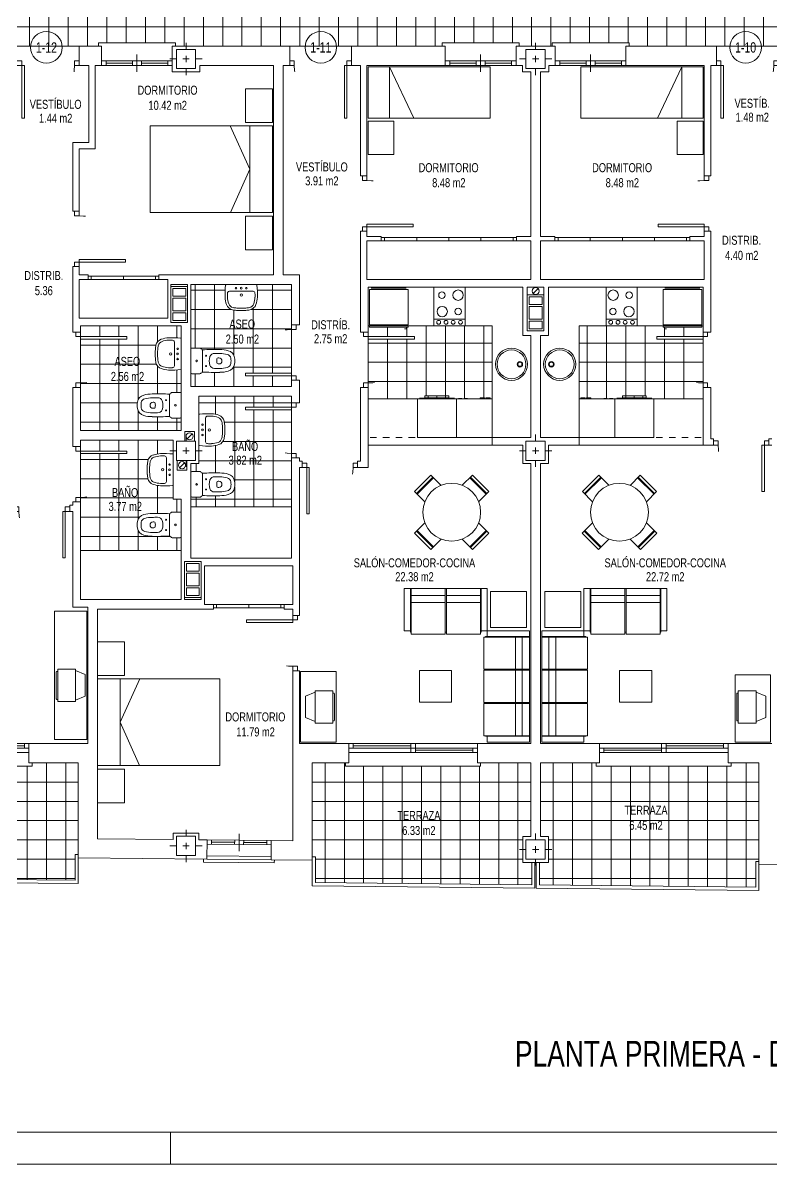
# Model space of a CAD drawing. Header units: millimetres. Extents: x 1426 to 1585, y -58 to 4.
# Drawn here: x 1508.15 to 1519.79, y -26.03 to -8.27 of the extents above; entities that cross this region are included whole.
import ezdxf
from ezdxf.enums import TextEntityAlignment as Align

# ---------------------------------------------------------------- set-up
doc = ezdxf.new("R2010")
doc.units = ezdxf.units.MM
doc.header["$LTSCALE"] = 0.35
for name, pattern in [('DASHDOT', [1, 0.5, -0.25, 0, -0.25]), ('HIDDEN', [0.375, 0.25, -0.125]), ('PUNTOS', [6.35, 0, -6.35])]:
    doc.linetypes.add(name, pattern=pattern)
doc.layers.get('0').update_dxf_attribs({"color": 5, "lineweight": 0})
for name, color, linetype, lineweight in [('BAJANTES', 9, 'Continuous', 0), ('BARRIDO_PUERTA', 251, 'PUNTOS', 0), ('CARATULA', 7, 'Continuous', 0), ('CARPINTERIA', 4, 'Continuous', 0), ('COCINA', 7, 'Continuous', 0), ('ESCALERAS', 7, 'Continuous', 0), ('FORMATO', 7, 'Continuous', 0), ('GRAFISMOS', 8, 'DASHDOT', 0), ('MUEBLES', 7, 'Continuous', 0), ('MUROS', 1, 'Continuous', 0), ('OCULTO', 11, 'HIDDEN', 0), ('PILARES', 7, 'Continuous', 0), ('SANITARIOS', 7, 'Continuous', 0), ('SHUNT', 9, 'Continuous', 0), ('SOLERIA', 251, 'Continuous', 0), ('SUPERFICIES', 2, 'Continuous', 0), ('TEXTOS', 3, 'Continuous', 0)]:
    doc.layers.add(name, color=color, linetype=linetype, lineweight=lineweight)
doc.styles.add('SWIS721 Lt', font='swisscl.ttf')
pattern_1 = [(90, (1509.04582, -12.98548), (0.3, 6e-17), []), (7e-15, (1509.04582, -12.98548), (6e-17, -0.3), [])]

# ---------------------------------------------------------------- blocks, each defined once
blk = doc.blocks.new('PILAR 30x30')
at = {"layer": 'GRAFISMOS', "ltscale": 0.5}
for p, q in [((0, 0.25), (0, -0.25)), ((0.25, 0), (-0.25, 0))]:
    blk.add_line(p, q, dxfattribs=at)
at = {"layer": 'PILARES'}
blk.add_lwpolyline([(0.15, -0.15), (0.15, 0.15), (-0.15, 0.15), (-0.15, -0.15)], close=True, dxfattribs=at)
blk = doc.blocks.new('SHUNT 56x21')
at = {"layer": 'SHUNT'}
for p, q in [((0, 0.26), (0, 0)), ((0.56, 0.26), (0, 0.26)), ((0.15, 0.23), (0.03, 0.23)), ((0.03, 0.23), (0.03, 0.03)), ((0.15, 0.23), (0.15, 0.03)), ((0.18, 0.23), (0.18, 0.03)), ((0.18, 0.23), (0.38, 0.23)), ((0.38, 0.23), (0.38, 0.03)), ((0.53, 0.23), (0.41, 0.23)), ((0.41, 0.23), (0.41, 0.03)), ((0.53, 0.23), (0.53, 0.03)), ((0.56, 0.26), (0.56, 0)), ((0, 0), (0.56, 0)), ((0.15, 0.03), (0.03, 0.03)), ((0.18, 0.03), (0.38, 0.03)), ((0.53, 0.03), (0.41, 0.03))]:
    blk.add_line(p, q, dxfattribs=at)
blk = doc.blocks.new('bajante')
at = {"layer": 'BAJANTES'}
blk.add_line((-0.039, -0.039), (0.039, 0.039), dxfattribs=at)
blk.add_circle((0, 0), 0.055, dxfattribs=at)
blk = doc.blocks.new('S INODORO1')
at = {"layer": 'SANITARIOS'}
for p, q in [((0.188, 0), (-0.188, 0)), ((-0.2, -0.018), (-0.2, -0.141)), ((-0.192, -0.157), (-0.188, -0.162)), ((0.192, -0.157), (0.188, -0.162)), ((0.2, -0.018), (0.2, -0.141)), ((-0.164, -0.18), (0.164, -0.18)), ((-0.047, -0.437), (-0.047, -0.424)), ((0.047, -0.437), (0.047, -0.424))]:
    blk.add_line(p, q, dxfattribs=at)
blk.add_lwpolyline([(0.118, -0.367, 0.314585), (0.068, -0.297)], format="xyb", dxfattribs=at)
for centre, radius in [((0, -0.09), 0.0135), ((0, -0.09), 0.0135), ((-0.08, -0.236), 0.0075), ((0.08, -0.236), 0.0075)]:
    blk.add_circle(centre, radius, dxfattribs=at)
for centre, radius, start, end in [((0.18, -0.018), 0.02, 0, 65.6901), ((-0.18, -0.018), 0.02, 114.3099, 180), ((-0.181, -0.141), 0.019, 180, 235.0628), ((-0.164, -0.155), 0.025, 196.2152, 246.6224), ((0.164, -0.155), 0.025, 293.3776, 343.7848), ((0.181, -0.141), 0.019, 304.9372, 0), ((5.322, -0.383), 5.5, 177.8638, 180.7095), ((-0.164, -0.155), 0.025, 246.6224, 270), ((-0.043, -0.368), 0.075, 109.984, 179.8352), ((0, -0.485), 0.2, 70.016, 109.984), ((0.164, -0.155), 0.025, 270, 293.3776), ((-5.322, -0.383), 5.5, 359.2905, 2.1362), ((0.373, -0.444), 0.55, 180.7095, 194.5395), ((5.322, -0.383), 5.44, 179.8352, 180.7095), ((0.373, -0.444), 0.49, 180.7095, 194.5395), ((-0.027, -0.424), 0.02, 99.7151, 180), ((0, -0.437), 0.047, 180, 270), ((0, -0.582), 0.18, 80.2849, 99.7151), ((0, -0.437), 0.047, 270, 0), ((0.027, -0.424), 0.02, 0, 80.2849), ((-0.373, -0.444), 0.49, 345.4605, 359.2905), ((-5.322, -0.383), 5.44, 359.2905, 0.1648), ((-0.373, -0.444), 0.55, 345.4605, 359.2905), ((-0.03, -0.549), 0.134, 194.5395, 261.1838), ((-0.03, -0.549), 0.074, 194.5395, 261.1838), ((0, -0.355), 0.33, 261.1838, 278.8162), ((0, -0.355), 0.27, 261.1838, 278.8162), ((0.03, -0.549), 0.074, 278.8162, 345.4605), ((0.03, -0.549), 0.134, 278.8162, 345.4605)]:
    blk.add_arc(centre, radius, start, end, dxfattribs=at)
blk = doc.blocks.new('A$C7B596D43')
at = {"layer": 'MUEBLES'}
for p, q in [((0, 1.499), (0, 1.9)), ((0.516, 1.9), (0, 1.9)), ((0.516, 1.499), (0.516, 1.9)), ((0.564, 1.499), (0.564, 1.9)), ((1.364, 1.9), (0.564, 1.9)), ((1.364, 0), (1.364, 1.9)), ((0, 1.499), (0.516, 1.499)), ((1.364, 1.57), (0.564, 1.57)), ((0.564, 1.19), (1.364, 1.57)), ((0.564, 1.499), (0.564, 0)), ((0.564, 0), (1.364, 0))]:
    blk.add_line(p, q, dxfattribs=at)
blk = doc.blocks.new('A$C70ED1BAF')
at = {"layer": 'MUEBLES'}
for p, q in [((0, 2.504), (0.42, 2.504)), ((0, 1.979), (0, 2.504)), ((0.42, 2.504), (0.42, 2.451)), ((0.42, 2.031), (0.42, 2.451)), ((0.053, 1.979), (0, 1.979)), ((0.42, 1.979), (0.053, 1.979)), ((0.42, 2.031), (0.42, 1.979)), ((0.053, 1.926), (0, 1.926)), ((0, 0.576), (0, 1.926)), ((0.053, 1.926), (1.9, 1.926)), ((0.352, 1.251), (0.651, 1.926)), ((0.352, 1.926), (0.352, 0.576)), ((1.9, 1.926), (1.9, 0.576)), ((0.656, 0.576), (0.352, 1.251)), ((0.053, 0.576), (0, 0.576)), ((1.9, 0.576), (0.053, 0.576)), ((0.053, 0.525), (0, 0.525)), ((0, 0), (0, 0.525)), ((0.053, 0.525), (0.42, 0.525)), ((0.42, 0.525), (0.42, 0.473)), ((0.42, 0.053), (0.42, 0.473)), ((0.42, 0), (0, 0)), ((0.42, 0.053), (0.42, 0))]:
    blk.add_line(p, q, dxfattribs=at)
blk = doc.blocks.new('M MESA o90')
at = {"layer": 'MUEBLES'}
for p, q in [((-0.18, 0.412), (-0.18, 0.638)), ((-0.18, 0.638), (0.18, 0.638)), ((-0.18, 0.58), (-0.18, 0.594)), ((-0.18, 0.594), (0.18, 0.594)), ((0.18, 0.58), (-0.18, 0.58)), ((0.18, 0.638), (0.18, 0.412)), ((-0.638, -0.178), (-0.638, 0.182)), ((-0.638, 0.182), (-0.412, 0.182)), ((-0.594, -0.178), (-0.594, 0.182)), ((-0.58, 0.182), (-0.58, -0.178)), ((0.638, 0.182), (0.412, 0.182)), ((0.58, 0.182), (0.58, -0.178)), ((0.594, -0.178), (0.594, 0.182)), ((0.638, -0.178), (0.638, 0.182)), ((-0.412, -0.178), (-0.638, -0.178)), ((-0.58, -0.178), (-0.594, -0.178)), ((0.412, -0.178), (0.638, -0.178)), ((0.58, -0.178), (0.594, -0.178)), ((-0.18, -0.638), (-0.18, -0.412)), ((0.18, -0.412), (0.18, -0.638)), ((-0.18, -0.58), (0.18, -0.58)), ((0.18, -0.594), (-0.18, -0.594)), ((0.18, -0.638), (-0.18, -0.638)), ((0.18, -0.58), (0.18, -0.594))]:
    blk.add_line(p, q, dxfattribs=at)
blk.add_circle((0, 0), 0.45, dxfattribs=at)
blk = doc.blocks.new('S LAVABO1')
at = {"layer": 'SANITARIOS'}
for p, q in [((0.296, 0), (-0.296, 0)), ((-0.207, -0.13), (0.207, -0.13))]:
    blk.add_line(p, q, dxfattribs=at)
for centre, radius in [((-0.1, -0.07), 0.015), ((0, -0.205), 0.023), ((0, -0.07), 0.0175), ((0.1, -0.07), 0.015)]:
    blk.add_circle(centre, radius, dxfattribs=at)
for centre, radius, start, end in [((-0.296, -0.01), 0.01, 90, 173.6262), ((0.296, -0.01), 0.01, 6.3738, 90), ((1.185, -0.175), 1.5, 173.6262, 182.693), ((1.186, -0.221), 1.454, 178.0234, 180.898), ((-0.227, -0.171), 0.04, 95.5937, 179.6995), ((-0.207, -0.38), 0.25, 90, 95.5937), ((0.207, -0.38), 0.25, 84.4063, 90), ((0.227, -0.171), 0.04, 0.3005, 84.4063), ((-1.186, -0.221), 1.454, 359.102, 1.9766), ((-1.185, -0.175), 1.5, 357.307, 6.3738), ((0.186, -0.222), 0.5, 182.693, 199.3406), ((-0.135, -0.335), 0.16, 199.3406, 257.4429), ((0.186, -0.222), 0.454, 182.693, 199.3406), ((-0.135, -0.335), 0.114, 199.3406, 257.4429), ((0.135, -0.335), 0.114, 282.5571, 340.6594), ((0.135, -0.335), 0.16, 282.5571, 340.6594), ((-0.186, -0.222), 0.454, 340.6594, 357.307), ((-0.186, -0.222), 0.5, 340.6594, 357.307), ((-0.061, -0.003), 0.5, 257.4429, 266.4982), ((-0.061, -0.003), 0.454, 257.4429, 266.4982), ((0, 0.995), 1.5, 266.4982, 273.5018), ((0, 0.995), 1.454, 266.4982, 273.5018), ((0.061, -0.003), 0.454, 273.5018, 282.5571), ((0.061, -0.003), 0.5, 273.5018, 282.5571)]:
    blk.add_arc(centre, radius, start, end, dxfattribs=at)
blk = doc.blocks.new('C COCINA')
at = {"layer": 'COCINA'}
blk.add_line((0.242, -0.499), (-0.242, -0.499), dxfattribs=at)
blk.add_lwpolyline([(0.242, -0.6), (-0.242, -0.6), (-0.242, 0), (0.242, 0)], close=True, dxfattribs=at)
for centre, radius in [((-0.117, -0.124), 0.0504), ((0.133, -0.125), 0.0808), ((-0.113, -0.38), 0.0808), ((0.136, -0.379), 0.0504), ((-0.168, -0.547), 0.0297), ((-0.053, -0.547), 0.0297), ((0.058, -0.547), 0.0297), ((0.171, -0.547), 0.0297)]:
    blk.add_circle(centre, radius, dxfattribs=at)
blk = doc.blocks.new('C FREGADERO1')
at = {"layer": 'SANITARIOS'}
for centre, radius in [((0, -0.3), 0.25), ((0, -0.3), 0.224), ((0, -0.169), 0.0423), ((0, -0.169), 0.0315)]:
    blk.add_circle(centre, radius, dxfattribs=at)
blk = doc.blocks.new('C FRIGORIFICO')
at = {"layer": 'COCINA'}
for p, q in [((0.62, -0.036), (0.02, -0.036)), ((0.02, -0.036), (0.02, -0.586)), ((0.592, -0.017), (0.049, -0.017)), ((0.62, -0.586), (0.62, -0.036)), ((0.02, -0.586), (0.62, -0.586)), ((0.62, -0.6), (0.02, -0.6)), ((0.02, -0.6), (0.02, -0.623)), ((0.02, -0.623), (0.62, -0.623)), ((0.597, -0.647), (0.567, -0.647)), ((0.597, -0.623), (0.597, -0.647)), ((0.62, -0.623), (0.62, -0.6))]:
    blk.add_line(p, q, dxfattribs=at)
blk = doc.blocks.new('C LAVADORA')
at = {"layer": 'SANITARIOS'}
for p, q in [((-0.303, 0), (-0.303, -0.6)), ((-0.303, 0), (0.303, 0)), ((0.303, 0), (0.303, -0.6)), ((0.303, -0.6), (-0.303, -0.6)), ((0.272, -0.61), (-0.272, -0.61)), ((-0.187, -0.618), (0.184, -0.618)), ((-0.187, -0.648), (-0.187, -0.618)), ((0.184, -0.648), (-0.187, -0.648)), ((-0.134, -0.618), (-0.134, -0.648)), ((0, -0.618), (0, -0.648)), ((0.131, -0.648), (0.131, -0.618)), ((0.184, -0.618), (0.184, -0.648))]:
    blk.add_line(p, q, dxfattribs=at)
blk.add_lwpolyline([(0.184, -0.648), (-0.187, -0.648), (-0.187, -0.618), (0.184, -0.618), (0.184, -0.648)], dxfattribs=at)
blk = doc.blocks.new('C LAVAVAJILLAS')
at = {"layer": 'SANITARIOS'}
for p, q in [((-0.278, -0.6), (-0.278, 0)), ((-0.278, 0), (0.278, 0)), ((0.278, -0.6), (0.278, 0)), ((0.278, -0.6), (-0.278, -0.6)), ((-0.248, -0.605), (-0.196, -0.605)), ((-0.159, -0.605), (-0.107, -0.605)), ((0.093, -0.605), (0.161, -0.605)), ((0.093, -0.615), (0.093, -0.605)), ((0.161, -0.615), (0.093, -0.615)), ((0.161, -0.615), (0.161, -0.605)), ((0.249, -0.605), (0.182, -0.605)), ((0.182, -0.615), (0.182, -0.605)), ((0.182, -0.615), (0.249, -0.615)), ((0.249, -0.615), (0.249, -0.605))]:
    blk.add_line(p, q, dxfattribs=at)
blk = doc.blocks.new('PSO_013A')
at = {"color": 0, "linetype": 'ByBlock'}
for p, q in [((-0.972, -0.602), (-0.972, 0)), ((-0.972, 0), (0.972, 0)), ((-0.873, 0), (-0.873, -0.602)), ((-0.862, -0.652), (-0.862, 0)), ((-0.301, -0.652), (-0.301, 0)), ((-0.282, -0.652), (-0.282, 0)), ((0.278, 0), (0.278, -0.652)), ((0.297, -0.652), (0.297, 0)), ((0.858, 0), (0.858, -0.652)), ((0.869, -0.602), (0.869, 0)), ((0.972, 0), (0.972, -0.602)), ((-0.301, -0.103), (-0.862, -0.103)), ((0.278, -0.103), (-0.282, -0.103)), ((0.858, -0.103), (0.297, -0.103)), ((-0.862, -0.202), (-0.301, -0.202)), ((-0.282, -0.202), (0.278, -0.202)), ((0.297, -0.202), (0.858, -0.202)), ((-0.873, -0.602), (-0.972, -0.602)), ((-0.873, -0.629), (-0.873, -0.606)), ((-0.873, -0.629), (-0.862, -0.629)), ((-0.282, -0.629), (-0.301, -0.629)), ((0.278, -0.629), (0.297, -0.629)), ((0.854, -0.629), (0.869, -0.629)), ((0.972, -0.602), (0.869, -0.602)), ((0.869, -0.629), (0.869, -0.606)), ((-0.301, -0.652), (-0.862, -0.652)), ((0.278, -0.652), (-0.282, -0.652)), ((0.858, -0.652), (0.297, -0.652))]:
    blk.add_line(p, q, dxfattribs=at)
blk = doc.blocks.new('PSO_012A')
at = {"color": 0, "linetype": 'ByBlock'}
for p, q in [((0.681, 0), (-0.681, 0)), ((-0.681, 0), (-0.681, -0.602)), ((-0.581, -0.625), (-0.581, 0)), ((-0.57, 0), (-0.57, -0.652)), ((-0.01, -0.652), (-0.01, 0)), ((0.01, -0.652), (0.01, 0)), ((0.57, 0), (0.57, -0.652)), ((0.581, 0), (0.581, -0.625)), ((0.681, -0.602), (0.681, 0)), ((-0.57, -0.099), (-0.01, -0.099)), ((0.01, -0.099), (0.57, -0.099)), ((-0.01, -0.202), (-0.57, -0.202)), ((0.01, -0.202), (0.57, -0.202)), ((-0.681, -0.602), (-0.581, -0.602)), ((-0.581, -0.625), (-0.574, -0.625)), ((-0.01, -0.625), (0.01, -0.625)), ((0.581, -0.625), (0.57, -0.625)), ((0.581, -0.602), (0.681, -0.602)), ((-0.57, -0.652), (-0.01, -0.652)), ((0.57, -0.652), (0.01, -0.652))]:
    blk.add_line(p, q, dxfattribs=at)
blk = doc.blocks.new('M TV')
at = {"layer": 'MUEBLES'}
for p, q in [((-0.252, -0.172), (-0.252, -0.45)), ((0.252, -0.172), (-0.252, -0.172)), ((-0.23, -0.172), (-0.168, -0.023)), ((0.168, -0.023), (-0.168, -0.023)), ((0.23, -0.172), (0.168, -0.023)), ((0.252, -0.45), (0.252, -0.172)), ((0.252, -0.45), (-0.252, -0.45)), ((0.205, -0.474), (-0.209, -0.474)), ((0.215, -0.45), (0.215, -0.464))]:
    blk.add_line(p, q, dxfattribs=at)
blk.add_lwpolyline([(-0.219, -0.464), (-0.219, -0.45)], dxfattribs=at)
for centre, start, end in [((-0.209, -0.464), 180, 270), ((0.205, -0.464), 270, 0)]:
    blk.add_arc(centre, 0.0101, start, end, dxfattribs=at)
blk = doc.blocks.new('C P072')
at = {"layer": 'BARRIDO_PUERTA'}
blk.add_arc((0.068, -0.001), 0.722, 0.0689, 86.658, dxfattribs=at)
at = {"layer": 'CARPINTERIA'}
for p, q in [((0.07, 0.72), (0.11, 0.72)), ((0.07, 0), (0.07, 0.72)), ((0.11, 0.72), (0.11, 0)), ((0, 0), (0.07, 0)), ((0.11, 0), (0.07, 0)), ((0.07, 0), (0.07, -0.07)), ((0.79, 0), (0.79, -0.07)), ((0.86, 0), (0.79, 0)), ((0.07, -0.07), (0, -0.07)), ((0.79, -0.07), (0.86, -0.07))]:
    blk.add_line(p, q, dxfattribs=at)
blk = doc.blocks.new('C P082')
at = {"layer": 'BARRIDO_PUERTA'}
blk.add_arc((0.07, 0), 0.82, 0, 87.204, dxfattribs=at)
at = {"layer": 'CARPINTERIA'}
for p, q in [((0.07, 0.819), (0.11, 0.819)), ((0.07, 0), (0.07, 0.819)), ((0.11, 0.819), (0.11, 0)), ((0, 0), (0.07, 0)), ((0.11, 0), (0.07, 0)), ((0.07, 0), (0.07, -0.07)), ((0.89, 0), (0.89, -0.07)), ((0.96, 0), (0.89, 0)), ((0.07, -0.07), (0, -0.07)), ((0.89, -0.07), (0.96, -0.07))]:
    blk.add_line(p, q, dxfattribs=at)
blk = doc.blocks.new('C VC200')
at = {"layer": 'CARPINTERIA'}
for p, q in [((2, 0), (0, 0)), ((0.07, 0), (0.07, -0.07)), ((0.965, 0), (0.965, -0.14)), ((1.035, 0), (1.035, -0.14)), ((2, -0.07), (0, -0.07)), ((2, -0.14), (0, -0.14)), ((0.965, -0.035), (0.07, -0.035)), ((1.93, -0.105), (1.035, -0.105)), ((1.93, -0.07), (1.93, -0.14)), ((-0.05, -0.35), (-0.05, -0.3)), ((2.05, -0.35), (-0.05, -0.35)), ((2.05, -0.3), (2.05, -0.35))]:
    blk.add_line(p, q, dxfattribs=at)
blk = doc.blocks.new('C VA100')
at = {"layer": 'CARPINTERIA'}
for p, q in [((0.5, 0), (0, 0)), ((0.07, 0), (0.07, -0.07)), ((0.43, 0), (0.43, -0.07)), ((0.5, -0.17), (0.5, 0.1)), ((1, 0), (0.5, 0)), ((0.57, 0), (0.57, -0.07)), ((0.93, 0), (0.93, -0.07)), ((0.5, -0.07), (0, -0.07)), ((0.43, -0.035), (0.07, -0.035)), ((1, -0.07), (0.5, -0.07)), ((0.93, -0.035), (0.57, -0.035)), ((-0.05, -0.35), (-0.05, -0.3)), ((1.05, -0.35), (-0.05, -0.35)), ((1.05, -0.3), (1.05, -0.35))]:
    blk.add_line(p, q, dxfattribs=at)
blk = doc.blocks.new('A$C26967853')
at = {"layer": 'CARPINTERIA'}
for p, q in [((1.2, 0.45), (0, 0.45)), ((0, 0.45), (0, 0.4)), ((1.2, 0.4), (1.2, 0.45)), ((0.6, 0.27), (0.6, 0)), ((0.6, 0.17), (0.05, 0.17)), ((0.6, 0.1), (0.05, 0.1)), ((0.12, 0.1), (0.12, 0.17)), ((0.53, 0.135), (0.12, 0.135)), ((0.53, 0.1), (0.53, 0.17)), ((1.15, 0.17), (0.6, 0.17)), ((1.15, 0.1), (0.6, 0.1)), ((0.67, 0.1), (0.67, 0.17)), ((1.08, 0.135), (0.67, 0.135)), ((1.08, 0.1), (1.08, 0.17))]:
    blk.add_line(p, q, dxfattribs=at)
blk = doc.blocks.new('ARMARIO 2H')
at = {"layer": 'CARPINTERIA'}
for p, q in [((0, 0.05), (1.1, 0.05)), ((0, 0), (1.1, 0)), ((0.05, 0.05), (0.05, 0)), ((0.55, 0.05), (0.55, 0)), ((1.05, 0.05), (1.05, 0))]:
    blk.add_line(p, q, dxfattribs=at)
blk = doc.blocks.new('ARMARIO 4H')
at = {"layer": 'CARPINTERIA'}
for p, q in [((0, 0.05), (2.1, 0.05)), ((0, 0), (2.1, 0)), ((0.05, 0.05), (0.05, 0)), ((0.55, 0.05), (0.55, 0)), ((1.05, 0.05), (1.05, 0)), ((1.55, 0.05), (1.55, 0)), ((2.05, 0.05), (2.05, 0))]:
    blk.add_line(p, q, dxfattribs=at)

msp = doc.modelspace()

# ---------------------------------------------------------------- hatches: boundary and pattern name
at = {"layer": 'SOLERIA'}
h = msp.add_hatch(dxfattribs=at)
h.set_pattern_fill('ANSI37', color=256, scale=2.403, angle=45, style=0)
h.set_pattern_definition([(90, (1505.25163, -8.0355), (-0.300375, 6e-17), []), (180, (1505.25163, -8.0355), (-6e-17, -0.300375), [])])
h.paths.add_polyline_path([(1487.532, -7.435), (1487.532, -8.635), (1489.229, -8.635), (1489.229, -8.585), (1490.129, -8.585), (1490.129, -8.635), (1492.921, -8.635), (1492.921, -8.585), (1494.121, -8.585), (1494.121, -8.635), (1494.632, -8.635), (1494.632, -8.585), (1495.832, -8.585), (1495.832, -8.635), (1499.977, -8.635), (1499.977, -8.585), (1501.177, -8.585), (1501.177, -8.635), (1503.796, -8.635), (1503.796, -8.585), (1504.996, -8.585), (1504.996, -8.635), (1505.507, -8.635), (1505.507, -8.585), (1506.707, -8.585), (1506.707, -8.635), (1509.326, -8.635), (1509.326, -8.585), (1510.526, -8.585), (1510.526, -8.635), (1514.671, -8.635), (1514.671, -8.585), (1515.871, -8.585), (1515.871, -8.635), (1516.382, -8.635), (1516.382, -8.585), (1517.582, -8.585), (1517.582, -8.635), (1520.374, -8.635), (1520.374, -8.585), (1521.274, -8.585), (1521.274, -8.635), (1522.971, -8.635), (1522.971, -7.435), (1513.552, -7.435), (1513.552, -7.345), (1511.352, -7.345), (1511.352, -4.385), (1510.102, -4.385), (1510.102, -7.435), (1500.401, -7.435), (1500.401, -4.385), (1499.201, -4.385), (1499.201, -6.245), (1496.951, -6.245), (1496.951, -7.435)])
h = msp.add_hatch(dxfattribs=at)
h.set_pattern_fill('ANSI37', color=256, scale=2.4, angle=45, style=0)
h.set_pattern_definition([(90, (1512.33244, -13.9325), (0.3, 6e-17), []), (7e-15, (1512.33244, -13.9325), (6e-17, -0.3), [])])
h.paths.add_polyline_path([(1510.764, -12.345), (1511.311, -12.345, 0.381994), (1511.303, -12.353, 0.039582), (1511.297, -12.542, 0.072767), (1511.32, -12.656, 0.259094), (1511.412, -12.738, 0.039532), (1511.475, -12.747, 0.030568), (1511.622, -12.747, 0.039532), (1511.684, -12.738, 0.259094), (1511.777, -12.656, 0.072767), (1511.799, -12.542, 0.039582), (1511.793, -12.353, 0.381994), (1511.785, -12.345), (1512.332, -12.345), (1512.332, -12.973), (1512.332, -13.043, 0.396883), (1511.612, -13.723), (1511.612, -13.763), (1512.332, -13.763), (1512.332, -13.833), (1512.332, -13.933), (1510.764, -13.933), (1510.764, -13.721, 0.294743), (1510.782, -13.733), (1510.905, -13.733, 0.244989), (1510.921, -13.724), (1510.926, -13.721, 0.223559), (1510.942, -13.706, 0.012417), (1511.215, -13.71, 0.060418), (1511.346, -13.692, 0.299274), (1511.445, -13.583, 0.077088), (1511.445, -13.482, 0.299274), (1511.346, -13.373, 0.060418), (1511.215, -13.355, 0.012417), (1510.942, -13.359, 0.223559), (1510.926, -13.345), (1510.921, -13.341, 0.244989), (1510.905, -13.333), (1510.782, -13.333, 0.294743), (1510.764, -13.344)])
h.paths.add_polyline_path([(1512.332, -13.043), (1512.332, -13.723), (1511.612, -13.723, -0.396883)], flags=17)
h = msp.add_hatch(dxfattribs=at)
h.set_pattern_fill('ANSI37', color=256, scale=2.4, angle=45, style=0)
h.set_pattern_definition(pattern_1)
h.paths.add_polyline_path([(1509.046, -13.195), (1509.766, -13.195, -0.396883), (1509.046, -13.875)], flags=17)
h.paths.add_polyline_path([(1509.766, -13.195), (1509.766, -13.155), (1509.046, -13.155), (1509.046, -13.085), (1509.046, -12.985), (1510.614, -12.985), (1510.614, -13.187, 0.381994), (1510.607, -13.179, 0.039582), (1510.417, -13.173, 0.072767), (1510.304, -13.195, 0.259094), (1510.221, -13.288, 0.039532), (1510.212, -13.35, 0.030568), (1510.212, -13.497, 0.039532), (1510.221, -13.559, 0.259094), (1510.304, -13.652, 0.072767), (1510.417, -13.674, 0.039582), (1510.607, -13.668, 0.381994), (1510.614, -13.66), (1510.614, -13.933), (1510.614, -14.034, 0.294351), (1510.596, -14.023), (1510.473, -14.023, 0.244989), (1510.458, -14.031), (1510.452, -14.035, 0.223559), (1510.436, -14.049, 0.012417), (1510.163, -14.045, 0.060418), (1510.032, -14.063, 0.299274), (1509.933, -14.172, 0.077088), (1509.933, -14.273, 0.299274), (1510.032, -14.382, 0.060418), (1510.163, -14.4, 0.012417), (1510.436, -14.396, 0.223559), (1510.452, -14.411), (1510.458, -14.414, 0.244989), (1510.473, -14.423), (1510.596, -14.423, 0.294351), (1510.614, -14.411), (1510.614, -14.615), (1509.046, -14.615), (1509.046, -13.945), (1509.046, -13.875, 0.396883)])
h = msp.add_hatch(dxfattribs=at)
h.set_pattern_fill('ANSI37', color=256, scale=2.4, angle=45, style=0)
h.set_pattern_definition([(90, (1513.52243, -13.55465), (-0.3, 6e-17), []), (180, (1513.52243, -13.55465), (-6e-17, -0.3), [])])
h.paths.add_polyline_path([(1515.452, -12.985), (1514.142, -12.985), (1514.142, -13.008), (1513.542, -13.008), (1513.542, -12.985), (1513.522, -12.985), (1513.522, -13.085), (1513.522, -13.085), (1513.522, -13.155), (1514.242, -13.155), (1514.242, -13.195, -0.396883), (1513.522, -13.875), (1513.522, -13.945), (1513.522, -13.945), (1513.522, -14.124), (1515.452, -14.124)])
h.paths.add_polyline_path([(1514.776, -14.076), (1514.776, -14.106), (1514.406, -14.106), (1514.406, -14.076)], flags=16)
h.paths.add_polyline_path([(1515.266, -14.109), (1515.334, -14.109), (1515.334, -14.118), (1515.266, -14.118)], flags=16)
h.paths.add_polyline_path([(1515.355, -14.109), (1515.422, -14.109), (1515.422, -14.118), (1515.355, -14.118)], flags=16)
h.paths.add_polyline_path([(1514.242, -13.195), (1513.522, -13.195), (1513.522, -13.875, 0.396883)], flags=17)
h = msp.add_hatch(dxfattribs=at)
h.set_pattern_fill('ANSI37', color=256, scale=2.4, angle=45, style=0)
h.set_pattern_definition([(90, (1518.73082, -13.55465), (0.3, 6e-17), []), (7e-15, (1518.73082, -13.55465), (6e-17, -0.3), [])])
h.paths.add_polyline_path([(1516.802, -12.985), (1518.111, -12.985), (1518.111, -13.008), (1518.711, -13.008), (1518.711, -12.985), (1518.731, -12.985), (1518.731, -13.085), (1518.731, -13.085), (1518.731, -13.155), (1518.011, -13.155), (1518.011, -13.195, 0.396883), (1518.731, -13.875), (1518.731, -13.945), (1518.731, -13.945), (1518.731, -14.124), (1516.802, -14.124)])
h.paths.add_polyline_path([(1517.477, -14.076), (1517.477, -14.106), (1517.848, -14.106), (1517.848, -14.076)], flags=16)
h.paths.add_polyline_path([(1516.987, -14.109), (1516.919, -14.109), (1516.919, -14.118), (1516.987, -14.118)], flags=16)
h.paths.add_polyline_path([(1516.898, -14.109), (1516.831, -14.109), (1516.831, -14.118), (1516.898, -14.118)], flags=16)
h.paths.add_polyline_path([(1518.011, -13.195), (1518.731, -13.195), (1518.731, -13.875, -0.396883)], flags=17)
h = msp.add_hatch(dxfattribs=at)
h.set_pattern_fill('ANSI37', color=256, scale=2.4, angle=45, style=0)
h.set_pattern_definition(pattern_1)
h.paths.add_polyline_path([(1511.612, -14.293), (1512.332, -14.293), (1512.332, -14.973, -0.396883)], flags=17)
h.paths.add_polyline_path([(1510.889, -14.083), (1512.332, -14.083), (1512.332, -14.183), (1512.332, -14.253), (1511.612, -14.253), (1511.612, -14.293, 0.396883), (1512.332, -14.973), (1512.332, -15.043), (1512.332, -15.803), (1510.764, -15.803), (1510.764, -15.641, 0.294743), (1510.782, -15.653), (1510.905, -15.653, 0.244989), (1510.921, -15.645), (1510.926, -15.641, 0.223559), (1510.942, -15.627, 0.012417), (1511.215, -15.63, 0.060418), (1511.346, -15.613, 0.299274), (1511.445, -15.504, 0.077088), (1511.445, -15.403, 0.299274), (1511.346, -15.293, 0.060418), (1511.215, -15.276, 0.012417), (1510.942, -15.279, 0.223559), (1510.926, -15.265), (1510.921, -15.261, 0.244989), (1510.905, -15.253), (1510.782, -15.253, 0.294743), (1510.764, -15.265), (1510.764, -15.13), (1510.889, -15.13), (1510.889, -14.843, 0.381994), (1510.896, -14.851, 0.039582), (1511.086, -14.857, 0.072767), (1511.2, -14.835, 0.259094), (1511.282, -14.742, 0.039532), (1511.291, -14.679, 0.030568), (1511.291, -14.533, 0.039532), (1511.282, -14.47, 0.259094), (1511.2, -14.377, 0.072767), (1511.086, -14.355, 0.039582), (1510.896, -14.361, 0.381994), (1510.889, -14.369)])
h = msp.add_hatch(dxfattribs=at)
h.set_pattern_fill('ANSI37', color=256, scale=2.4, angle=45, style=0)
h.set_pattern_definition([(90, (1509.04582, -14.7653), (0.3, 6e-17), []), (7e-15, (1509.04582, -14.7653), (6e-17, -0.3), [])])
h.paths.add_polyline_path([(1509.046, -14.865), (1509.046, -14.765), (1510.489, -14.765), (1510.489, -14.988, 0.381994), (1510.482, -14.98, 0.039582), (1510.292, -14.974, 0.072767), (1510.179, -14.996, 0.259094), (1510.096, -15.089, 0.039532), (1510.087, -15.151, 0.030568), (1510.087, -15.298, 0.039532), (1510.096, -15.36, 0.259094), (1510.179, -15.453, 0.072767), (1510.292, -15.475, 0.039582), (1510.482, -15.469, 0.381994), (1510.489, -15.461), (1510.489, -15.684), (1510.614, -15.684), (1510.614, -15.896, 0.294743), (1510.596, -15.884), (1510.473, -15.884, 0.244989), (1510.458, -15.892), (1510.452, -15.896, 0.223559), (1510.436, -15.91, 0.012417), (1510.163, -15.906, 0.060418), (1510.032, -15.924, 0.299274), (1509.933, -16.033, 0.077088), (1509.933, -16.134, 0.299274), (1510.032, -16.244, 0.060418), (1510.163, -16.261, 0.012417), (1510.436, -16.258, 0.223559), (1510.452, -16.272), (1510.458, -16.276, 0.244989), (1510.473, -16.284), (1510.596, -16.284, 0.294743), (1510.614, -16.272), (1510.614, -16.484), (1509.046, -16.484), (1509.046, -15.725), (1509.046, -15.655, 0.396881), (1509.766, -14.975), (1509.766, -14.935), (1509.046, -14.935)])
h.paths.add_polyline_path([(1509.046, -14.975), (1509.766, -14.975, -0.396881), (1509.046, -15.655)], flags=17)
h = msp.add_hatch(dxfattribs=at)
h.set_pattern_fill('ANSI37', color=256, scale=2.4, angle=45, style=0)
h.set_pattern_definition([(90, (1507.32046, -19.78548), (-0.3, 6e-17), []), (180, (1507.32046, -19.78548), (-6e-17, -0.3), [])])
h.paths.add_polyline_path([(1509.014, -19.785), (1508.295, -19.785), (1508.295, -19.835), (1506.195, -19.835), (1506.195, -19.785), (1505.327, -19.785), (1505.327, -20.824), (1505.452, -20.824), (1505.452, -21.224), (1505.312, -21.224), (1505.312, -21.576), (1508.964, -21.613), (1508.964, -21.213), (1509.014, -21.213)])
h = msp.add_hatch(dxfattribs=at)
h.set_pattern_fill('ANSI37', color=256, scale=2.4, angle=45, style=0)
h.set_pattern_definition([(90, (1514.35203, -19.78548), (-0.3, 6e-17), []), (180, (1514.35203, -19.78548), (-6e-17, -0.3), [])])
h.paths.add_polyline_path([(1516.052, -19.785), (1515.271, -19.785), (1515.271, -19.835), (1513.171, -19.835), (1513.171, -19.785), (1512.652, -19.785), (1512.652, -21.25), (1512.703, -21.25), (1512.703, -21.65), (1516.067, -21.684), (1516.067, -21.334), (1515.927, -21.334), (1515.927, -20.934), (1516.052, -20.934)])
h = msp.add_hatch(dxfattribs=at)
h.set_pattern_fill('ANSI37', color=256, scale=2.4, angle=45, style=0)
h.set_pattern_definition([(90, (1517.90124, -19.78548), (-0.3, 6e-17), []), (180, (1517.90124, -19.78548), (-6e-17, -0.3), [])])
h.paths.add_polyline_path([(1519.601, -19.785), (1519.17, -19.785), (1519.17, -19.835), (1517.07, -19.835), (1517.07, -19.785), (1516.202, -19.785), (1516.202, -20.934), (1516.327, -20.934), (1516.327, -21.334), (1516.187, -21.334), (1516.187, -21.686), (1519.551, -21.72), (1519.551, -21.32), (1519.601, -21.32)])

# ---------------------------------------------------------------- linework, layer by layer
at = {"layer": 'COCINA'}
for p, q in [((1513.522, -12.985), (1515.452, -12.985)), ((1515.452, -12.985), (1515.452, -14.124)), ((1518.731, -12.985), (1516.802, -12.985)), ((1516.802, -12.985), (1516.802, -14.124)), ((1513.522, -14.124), (1515.452, -14.124)), ((1514.29, -14.724), (1514.29, -14.124)), ((1518.731, -14.124), (1516.802, -14.124)), ((1517.964, -14.724), (1517.964, -14.124))]:
    msp.add_line(p, q, dxfattribs=at)
at = {"layer": 'ESCALERAS', "lineweight": 0}
for p, q in [((1516.257, -12.385), (1515.997, -12.385)), ((1515.997, -12.385), (1516.257, -12.385))]:
    msp.add_line(p, q, dxfattribs=at)
at = {"layer": 'ESCALERAS'}
for p, q in [((1515.997, -12.385), (1515.997, -13.065)), ((1516.257, -12.385), (1516.257, -13.065)), ((1515.997, -13.065), (1516.257, -13.065)), ((1516.257, -13.065), (1515.997, -13.065)), ((1515.452, -14.844), (1513.522, -14.844)), ((1516.802, -14.844), (1518.731, -14.844)), ((1508.964, -21.213), (1508.964, -21.613)), ((1508.964, -21.213), (1509.014, -21.213)), ((1509.014, -21.263), (1509.014, -21.663)), ((1511.013, -21.233), (1512.013, -21.244)), ((1511.013, -21.283), (1512.013, -21.294)), ((1512.653, -21.25), (1512.703, -21.25)), ((1512.653, -21.3), (1512.653, -21.7)), ((1512.703, -21.25), (1512.703, -21.65)), ((1516.067, -21.684), (1516.067, -21.334)), ((1516.117, -21.735), (1516.117, -21.334)), ((1516.137, -21.735), (1516.137, -21.334)), ((1516.187, -21.686), (1516.187, -21.334)), ((1519.551, -21.32), (1519.551, -21.72)), ((1519.551, -21.32), (1519.601, -21.32)), ((1519.601, -21.37), (1519.601, -21.77)), ((1509.014, -21.663), (1505.262, -21.625)), ((1505.312, -21.576), (1508.964, -21.613)), ((1512.703, -21.65), (1516.067, -21.684)), ((1512.653, -21.7), (1516.117, -21.735)), ((1519.601, -21.77), (1516.137, -21.735)), ((1516.187, -21.686), (1519.551, -21.72))]:
    msp.add_line(p, q, dxfattribs=at)
for points in [[(1510.454, -12.935), (1510.714, -12.935), (1510.714, -12.345), (1510.454, -12.345)], [(1510.819, -14.63), (1510.819, -14.78), (1510.669, -14.78), (1510.669, -14.63)], [(1510.702, -15.08), (1510.702, -15.23), (1510.552, -15.23), (1510.552, -15.08)], [(1510.664, -17.243), (1510.924, -17.243), (1510.924, -16.653), (1510.664, -16.653)]]:
    msp.add_lwpolyline(points, close=True, dxfattribs=at)
at = {"layer": 'FORMATO'}
msp.add_line((1510.448, -26.03), (1510.448, -25.53), dxfattribs=at)
msp.add_lwpolyline([(1531.448, 3.67), (1531.448, -26.03), (1478.948, -26.03), (1478.948, 3.67)], close=True, dxfattribs=at)
at = {"layer": 'FORMATO', "color": 1}
msp.add_lwpolyline([(1530.948, 3.17), (1530.948, -25.53), (1479.448, -25.53), (1479.448, 3.17)], close=True, dxfattribs=at)
at = {"layer": 'MUEBLES'}
for points in [[(1515.423, -17.682), (1515.423, -17.122), (1515.983, -17.122), (1515.983, -17.682)], [(1516.831, -17.682), (1516.831, -17.122), (1516.27, -17.122), (1516.27, -17.682)], [(1509.144, -17.424), (1509.144, -19.424), (1508.644, -19.424), (1508.644, -17.424)], [(1513.022, -18.365), (1512.472, -18.365), (1512.472, -19.465), (1513.022, -19.465)], [(1514.82, -18.351), (1514.32, -18.351), (1514.32, -18.842), (1514.82, -18.842)], [(1517.433, -18.351), (1517.933, -18.351), (1517.933, -18.842), (1517.433, -18.842)], [(1519.231, -18.415), (1519.781, -18.415), (1519.781, -19.465), (1519.231, -19.465)]]:
    msp.add_lwpolyline(points, close=True, dxfattribs=at)
at = {"layer": 'MUROS', "lineweight": 0}
for p, q in [((1509.376, -8.635), (1509.025, -8.635)), ((1512.303, -8.635), (1510.476, -8.635)), ((1510.476, -9.036), (1510.476, -8.635)), ((1513.263, -8.635), (1514.721, -8.635)), ((1515.822, -8.635), (1516.431, -8.635)), ((1515.822, -8.635), (1515.822, -8.935)), ((1516.431, -8.635), (1516.432, -8.935)), ((1517.532, -8.635), (1518.94, -8.635)), ((1509.176, -8.935), (1509.025, -8.935)), ((1509.176, -8.935), (1509.176, -10.135)), ((1509.276, -8.935), (1509.276, -10.235)), ((1509.384, -8.935), (1509.276, -8.935)), ((1509.376, -8.935), (1509.276, -8.935)), ((1509.476, -8.935), (1509.368, -8.935)), ((1510.476, -9.036), (1510.902, -9.036)), ((1512.052, -8.935), (1510.902, -8.935)), ((1510.902, -8.935), (1510.902, -9.036)), ((1512.052, -8.935), (1512.052, -12.195)), ((1512.303, -8.935), (1512.202, -8.935)), ((1512.202, -8.935), (1512.202, -12.195)), ((1513.352, -8.935), (1513.263, -8.935)), ((1513.402, -8.935), (1513.313, -8.935)), ((1513.402, -8.935), (1513.402, -10.655)), ((1513.502, -8.935), (1513.502, -10.655)), ((1514.721, -8.935), (1513.502, -8.935)), ((1515.822, -8.935), (1515.922, -8.935)), ((1515.922, -9.036), (1516.052, -9.036)), ((1516.052, -9.035), (1516.052, -11.595)), ((1516.202, -9.035), (1516.202, -11.595)), ((1516.331, -9.036), (1516.202, -9.036)), ((1516.432, -8.935), (1516.331, -8.935)), ((1517.532, -8.935), (1518.751, -8.935)), ((1518.751, -8.935), (1518.751, -10.655)), ((1518.851, -8.935), (1518.851, -10.655)), ((1518.851, -8.935), (1518.94, -8.935)), ((1508.926, -10.135), (1508.926, -11.205)), ((1509.176, -10.135), (1508.926, -10.135)), ((1509.026, -10.235), (1509.026, -11.205)), ((1509.276, -10.235), (1509.026, -10.235)), ((1513.402, -11.515), (1513.402, -13.085)), ((1513.502, -11.515), (1513.502, -11.595)), ((1518.751, -11.515), (1518.751, -11.595)), ((1518.851, -11.515), (1518.851, -13.085)), ((1513.727, -11.595), (1513.502, -11.595)), ((1513.727, -11.665), (1513.502, -11.665)), ((1513.502, -11.665), (1513.502, -12.265)), ((1513.727, -11.665), (1513.727, -11.595)), ((1515.827, -11.665), (1515.827, -11.595)), ((1515.827, -11.595), (1516.052, -11.595)), ((1515.827, -11.665), (1516.052, -11.665)), ((1516.052, -11.665), (1516.052, -12.265)), ((1516.426, -11.595), (1516.202, -11.595)), ((1516.426, -11.665), (1516.202, -11.665)), ((1516.202, -11.665), (1516.202, -12.265)), ((1516.426, -11.665), (1516.426, -11.595)), ((1518.526, -11.665), (1518.526, -11.595)), ((1518.526, -11.595), (1518.751, -11.595)), ((1518.526, -11.665), (1518.751, -11.665)), ((1518.751, -11.665), (1518.751, -12.265)), ((1509.026, -12.065), (1509.026, -12.195)), ((1509.165, -12.195), (1509.026, -12.195)), ((1512.052, -12.195), (1510.265, -12.195)), ((1512.452, -12.195), (1512.202, -12.195)), ((1509.026, -12.265), (1509.165, -12.265)), ((1509.026, -12.265), (1509.026, -12.865)), ((1510.764, -13.933), (1510.764, -12.345)), ((1513.502, -12.265), (1516.052, -12.265)), ((1513.522, -12.385), (1515.927, -12.385)), ((1513.522, -12.385), (1513.522, -13.085)), ((1518.751, -12.265), (1516.202, -12.265)), ((1518.731, -12.385), (1516.327, -12.385)), ((1518.731, -12.385), (1518.731, -13.085)), ((1510.404, -12.865), (1509.026, -12.865)), ((1510.614, -12.985), (1509.046, -12.985)), ((1510.614, -13.933), (1510.614, -12.985)), ((1516.052, -13.135), (1516.052, -14.724)), ((1516.202, -13.135), (1516.202, -14.724)), ((1512.332, -13.833), (1512.332, -13.933)), ((1512.452, -13.833), (1512.452, -14.183)), ((1508.926, -14.865), (1508.926, -13.945)), ((1509.046, -14.615), (1509.046, -13.945)), ((1510.764, -13.933), (1512.332, -13.933)), ((1513.402, -13.945), (1513.402, -15.093)), ((1513.522, -13.945), (1513.522, -15.193)), ((1518.731, -13.945), (1518.731, -14.844)), ((1518.851, -13.945), (1518.851, -14.744)), ((1510.889, -14.083), (1512.332, -14.083)), ((1510.889, -15.13), (1510.889, -14.083)), ((1512.332, -14.083), (1512.332, -14.183)), ((1510.614, -14.615), (1509.046, -14.615)), ((1515.452, -14.724), (1516.052, -14.724)), ((1515.452, -14.724), (1515.452, -14.844)), ((1516.802, -14.724), (1516.202, -14.724)), ((1516.802, -14.724), (1516.802, -14.844)), ((1509.046, -14.865), (1508.926, -14.865)), ((1510.489, -14.765), (1509.046, -14.765)), ((1509.046, -14.865), (1509.046, -14.765)), ((1515.452, -14.844), (1515.927, -14.844)), ((1516.802, -14.844), (1516.327, -14.844)), ((1518.851, -14.744), (1518.896, -14.744)), ((1518.896, -14.844), (1518.896, -14.744)), ((1519.756, -14.844), (1519.756, -14.744)), ((1519.756, -14.744), (1519.801, -14.744)), ((1519.756, -14.844), (1519.801, -14.844)), ((1512.332, -15.043), (1512.332, -16.603)), ((1512.452, -15.043), (1512.452, -15.093)), ((1510.889, -15.13), (1510.764, -15.13)), ((1510.764, -16.603), (1510.764, -15.13)), ((1512.452, -15.193), (1512.452, -17.493)), ((1516.052, -15.13), (1516.052, -19.485)), ((1516.202, -15.13), (1516.202, -19.485)), ((1508.926, -15.775), (1508.881, -15.775)), ((1508.881, -15.875), (1508.881, -15.775)), ((1508.926, -15.725), (1508.926, -15.775)), ((1509.046, -15.725), (1509.046, -17.243)), ((1510.614, -15.684), (1510.614, -17.243)), ((1508.926, -15.875), (1508.881, -15.875)), ((1508.926, -15.875), (1508.926, -17.363)), ((1510.764, -16.603), (1512.332, -16.603)), ((1510.974, -16.723), (1512.352, -16.723)), ((1512.352, -16.723), (1512.352, -17.323)), ((1509.164, -17.363), (1508.926, -17.363)), ((1510.614, -17.243), (1509.046, -17.243)), ((1509.164, -19.485), (1509.164, -17.363)), ((1509.314, -17.393), (1509.314, -20.966)), ((1511.114, -17.393), (1509.314, -17.393)), ((1512.352, -17.393), (1512.352, -17.493)), ((1512.452, -18.353), (1512.352, -18.353)), ((1512.352, -20.997), (1512.352, -18.353)), ((1512.452, -18.353), (1512.452, -19.485)), ((1512.452, -19.485), (1512.452, -18.353)), ((1509.014, -19.785), (1509.014, -21.263)), ((1512.652, -21.3), (1512.652, -19.785)), ((1519.601, -21.37), (1519.601, -19.785)), ((1510.489, -20.879), (1510.889, -20.879)), ((1510.489, -20.979), (1510.489, -20.879)), ((1510.889, -20.879), (1510.889, -20.982)), ((1510.489, -20.978), (1509.314, -20.966)), ((1511.016, -20.983), (1510.889, -20.982)), ((1511.016, -20.983), (1511.013, -21.283)), ((1512.013, -21.294), (1512.016, -20.994)), ((1512.352, -20.997), (1512.016, -20.994)), ((1511.013, -21.283), (1509.014, -21.263)), ((1512.652, -21.3), (1512.013, -21.294)), ((1520.237, -21.376), (1519.601, -21.37))]:
    msp.add_line(p, q, dxfattribs=at)
at = {"layer": 'MUROS'}
for p, q in [((1509.025, -8.935), (1509.025, -8.635)), ((1509.376, -8.935), (1509.376, -8.635)), ((1512.303, -8.935), (1512.303, -8.635)), ((1513.263, -8.935), (1513.263, -8.635)), ((1514.721, -8.935), (1514.721, -8.635)), ((1517.532, -8.935), (1517.532, -8.635)), ((1518.94, -8.935), (1518.94, -8.635)), ((1515.922, -9.036), (1515.922, -8.935)), ((1516.331, -9.036), (1516.331, -8.935)), ((1513.502, -10.655), (1513.402, -10.655)), ((1513.502, -10.655), (1513.402, -10.655)), ((1518.751, -10.655), (1518.851, -10.655)), ((1518.751, -10.655), (1518.851, -10.655)), ((1509.026, -11.205), (1508.926, -11.205)), ((1513.502, -11.515), (1513.402, -11.515)), ((1513.502, -11.515), (1513.402, -11.515)), ((1518.751, -11.515), (1518.851, -11.515)), ((1518.751, -11.515), (1518.851, -11.515)), ((1509.026, -12.065), (1508.926, -12.065)), ((1508.926, -13.085), (1508.926, -12.065)), ((1509.165, -12.195), (1509.165, -12.265)), ((1510.265, -12.195), (1510.265, -12.265)), ((1512.452, -12.195), (1512.452, -12.973)), ((1510.265, -12.265), (1510.404, -12.265)), ((1510.404, -12.865), (1510.404, -12.265)), ((1510.764, -12.345), (1512.332, -12.345)), ((1512.332, -12.345), (1512.332, -12.973)), ((1515.927, -13.135), (1515.927, -12.385)), ((1516.327, -13.135), (1516.327, -12.385)), ((1508.926, -13.085), (1509.046, -13.085)), ((1509.046, -13.085), (1509.046, -12.985)), ((1512.332, -12.973), (1512.452, -12.973)), ((1513.522, -13.085), (1513.402, -13.085)), ((1516.052, -13.135), (1515.927, -13.135)), ((1516.202, -13.135), (1516.327, -13.135)), ((1518.731, -13.085), (1518.851, -13.085)), ((1512.452, -13.833), (1512.332, -13.833)), ((1509.046, -13.945), (1508.926, -13.945)), ((1510.614, -14.615), (1510.614, -13.933)), ((1510.614, -13.933), (1510.614, -13.933)), ((1513.522, -13.945), (1513.402, -13.945)), ((1518.731, -13.945), (1518.851, -13.945)), ((1512.452, -14.183), (1512.332, -14.183)), ((1515.927, -15.13), (1515.927, -14.844)), ((1516.327, -15.13), (1516.327, -14.844)), ((1518.731, -14.844), (1518.896, -14.844)), ((1512.332, -15.043), (1512.452, -15.043)), ((1512.452, -15.093), (1512.497, -15.093)), ((1512.497, -15.193), (1512.497, -15.093)), ((1513.402, -15.093), (1513.357, -15.093)), ((1513.357, -15.193), (1513.357, -15.093)), ((1512.452, -15.193), (1512.497, -15.193)), ((1513.522, -15.193), (1513.357, -15.193)), ((1516.052, -15.13), (1515.927, -15.13)), ((1516.202, -15.13), (1516.327, -15.13)), ((1509.046, -15.725), (1508.926, -15.725)), ((1510.974, -17.323), (1510.974, -16.723)), ((1510.974, -17.323), (1511.114, -17.323)), ((1511.114, -17.323), (1511.114, -17.393)), ((1512.214, -17.323), (1512.214, -17.393)), ((1512.352, -17.323), (1512.214, -17.323)), ((1512.352, -17.393), (1512.214, -17.393)), ((1512.352, -17.493), (1512.452, -17.493)), ((1508.245, -19.485), (1508.245, -19.785)), ((1508.245, -19.485), (1509.164, -19.485)), ((1512.452, -19.485), (1513.221, -19.485)), ((1513.221, -19.485), (1513.221, -19.785)), ((1515.221, -19.485), (1515.221, -19.785)), ((1515.221, -19.485), (1516.052, -19.485)), ((1517.12, -19.485), (1516.202, -19.485)), ((1517.12, -19.485), (1517.12, -19.785)), ((1519.801, -19.485), (1519.12, -19.485)), ((1519.12, -19.485), (1519.12, -19.785)), ((1509.014, -19.785), (1508.245, -19.785)), ((1512.652, -19.785), (1513.221, -19.785)), ((1515.221, -19.785), (1516.052, -19.785)), ((1516.052, -19.785), (1516.052, -20.934)), ((1516.202, -19.785), (1516.202, -20.934)), ((1517.12, -19.785), (1516.202, -19.785)), ((1519.601, -19.785), (1519.12, -19.785))]:
    msp.add_line(p, q, dxfattribs=at)
at = {"layer": 'MUROS', "lineweight": 0}
msp.add_lwpolyline([(1510.614, -15.684), (1510.489, -15.684), (1510.489, -14.765)], dxfattribs=at)
at = {"layer": 'MUROS'}
msp.add_lwpolyline([(1516.202, -20.934), (1516.327, -20.934), (1516.327, -21.334), (1515.927, -21.334), (1515.927, -20.934), (1516.052, -20.934)], dxfattribs=at)
at = {"layer": 'OCULTO'}
for p, q in [((1515.452, -14.724), (1513.522, -14.724)), ((1516.802, -14.724), (1518.731, -14.724))]:
    msp.add_line(p, q, dxfattribs=at)
at = {"layer": 'SANITARIOS'}
for p, q in [((1510.764, -15.803), (1512.332, -15.803)), ((1510.614, -16.484), (1509.046, -16.484))]:
    msp.add_line(p, q, dxfattribs=at)
at = {"layer": 'SOLERIA'}
for p, q in [((1508.065, -8.635), (1509.025, -8.635)), ((1512.303, -8.635), (1513.263, -8.635)), ((1518.94, -8.635), (1519.9, -8.635)), ((1509.046, -13.085), (1509.046, -13.945)), ((1512.332, -12.973), (1512.332, -13.833)), ((1513.522, -13.085), (1513.522, -13.945)), ((1518.731, -13.085), (1518.731, -13.945)), ((1512.332, -14.183), (1512.332, -15.043)), ((1509.046, -14.865), (1509.046, -15.725))]:
    msp.add_line(p, q, dxfattribs=at)
at = {"layer": 'TEXTOS', "color": 7}
for centre in [(1508.518, -8.655), (1512.786, -8.655), (1519.393, -8.655)]:
    msp.add_circle(centre, 0.246, dxfattribs=at)

# ---------------------------------------------------------------- block references
at = {"layer": 'BAJANTES', "xscale": -1, "rotation": 90}
msp.add_blockref('bajante', (1516.127, -12.445), dxfattribs=at)
at = {"layer": 'BAJANTES', "rotation": 180}
for p in [(1510.744, -14.705), (1510.627, -15.155)]:
    msp.add_blockref('bajante', p, dxfattribs=at)
at = {"layer": 'CARPINTERIA'}
for name, p in [('A$C26967853', (1509.326, -9.035)), ('A$C26967853', (1514.671, -9.035)), ('ARMARIO 4H', (1513.727, -11.665)), ('ARMARIO 4H', (1516.426, -11.665)), ('ARMARIO 2H', (1509.165, -12.265)), ('ARMARIO 2H', (1511.114, -17.373)), ('C VC200', (1513.221, -19.485))]:
    msp.add_blockref(name, p, dxfattribs=at)
at = {"layer": 'CARPINTERIA', "xscale": -1}
for name, p in [('A$C26967853', (1517.582, -9.035)), ('C VC200', (1508.245, -19.485)), ('C VC200', (1519.12, -19.485))]:
    msp.add_blockref(name, p, dxfattribs=at)
for name, p, rotation in [('C P082', (1508.065, -8.935), 180), ('C P082', (1518.94, -8.935), 180), ('C P072', (1513.502, -11.515), 270), ('C P072', (1509.026, -12.065), 270), ('C P072', (1518.731, -13.085), 90), ('C P072', (1512.332, -14.183), 90), ('C P072', (1512.497, -15.193), 180), ('C P072', (1512.352, -17.493), 90)]:
    msp.add_blockref(name, p, dxfattribs=dict(at, rotation=rotation))
at = {"layer": 'CARPINTERIA'}
for name, p, rotation in [('C P082', (1513.263, -8.935), 180.0000000000227), ('C P072', (1518.751, -11.515), 90), ('C P072', (1509.046, -13.085), 270), ('C P072', (1512.332, -13.833), 90), ('C P072', (1513.522, -13.085), 270), ('C P072', (1509.046, -14.865), 270), ('C P072', (1519.756, -14.844), 180), ('C P072', (1508.881, -15.875), 180), ('C VA100', (1511.016, -20.983), 359.422119438226)]:
    msp.add_blockref(name, p, dxfattribs=dict(at, rotation=rotation))
at = {"layer": 'COCINA'}
for name, p in [('C FRIGORIFICO', (1513.522, -12.385)), ('C COCINA', (1514.787, -12.385))]:
    msp.add_blockref(name, p, dxfattribs=at)
at = {"layer": 'COCINA', "xscale": -1}
for name, p in [('C COCINA', (1517.466, -12.385)), ('C FRIGORIFICO', (1518.731, -12.385))]:
    msp.add_blockref(name, p, dxfattribs=at)
at = {"layer": 'MUEBLES'}
for name, p, rotation in [('A$C7B596D43', (1515.422, -10.319), 90), ('A$C70ED1BAF', (1512.032, -9.299), 180), ('M MESA o90', (1514.822, -15.888), 45.00000000000834), ('M TV', (1512.524, -18.915), 90)]:
    msp.add_blockref(name, p, dxfattribs=dict(at, rotation=rotation))
at = {"layer": 'MUEBLES', "xscale": -1}
for name, p, rotation in [('A$C7B596D43', (1516.831, -10.319), 270), ('M MESA o90', (1517.431, -15.888), 314.9999999999915), ('A$C70ED1BAF', (1509.314, -17.903), 180), ('M TV', (1509.144, -18.581), 270), ('M TV', (1519.729, -18.915), 270)]:
    msp.add_blockref(name, p, dxfattribs=dict(at, rotation=rotation))
at = {"layer": 'MUEBLES', "yscale": 1.091629447774096, "zscale": 0.8895866038723401}
for p, xscale in [((1514.729, -17.073), -0.9477224144802676), ((1517.524, -17.073), 0.9477224144802676)]:
    msp.add_blockref('PSO_012A', p, dxfattribs=dict(at, xscale=xscale))
for p, xscale, rotation in [((1516.032, -18.598), 0.8921662729418358, 270), ((1516.222, -18.598), -0.8921662729418358, 90)]:
    msp.add_blockref('PSO_013A', p, dxfattribs=dict(at, xscale=xscale, rotation=rotation))
at = {"layer": 'PILARES'}
for p in [(1510.689, -8.835), (1516.127, -8.835), (1516.127, -14.93), (1510.689, -21.079), (1516.127, -21.134)]:
    msp.add_blockref('PILAR 30x30', p, dxfattribs=at)
at = {"layer": 'PILARES', "xscale": -1}
for p in [(1510.689, -14.93), (1516.127, -14.93)]:
    msp.add_blockref('PILAR 30x30', p, dxfattribs=at)
at = {"layer": 'SANITARIOS', "xscale": -0.7999999999999545, "yscale": 0.8000000000000114, "zscale": 0.8}
msp.add_blockref('S LAVABO1', (1511.548, -12.345), dxfattribs=at)
at = {"layer": 'SANITARIOS', "xscale": -0.8000000000000114, "yscale": 0.8000000000000114, "zscale": 0.8}
for p, rotation in [((1510.614, -13.424), 270), ((1510.889, -14.606), 90), ((1510.489, -15.225), 270)]:
    msp.add_blockref('S LAVABO1', p, dxfattribs=dict(at, rotation=rotation))
at = {"layer": 'SANITARIOS', "xscale": -1}
for name, p, rotation in [('S INODORO1', (1510.764, -13.533), 90), ('C FREGADERO1', (1516.052, -13.585), 270), ('S INODORO1', (1510.614, -14.223), 270), ('C LAVADORA', (1514.592, -14.724), 180), ('C LAVAVAJILLAS', (1515.173, -14.724), 180), ('S INODORO1', (1510.764, -15.453), 90), ('S INODORO1', (1510.614, -16.084), 270)]:
    msp.add_blockref(name, p, dxfattribs=dict(at, rotation=rotation))
at = {"layer": 'SANITARIOS'}
for name, p, rotation in [('C FREGADERO1', (1516.202, -13.585), 90), ('C LAVAVAJILLAS', (1517.08, -14.724), 180), ('C LAVADORA', (1517.661, -14.724), 180)]:
    msp.add_blockref(name, p, dxfattribs=dict(at, rotation=rotation))
at = {"layer": 'SHUNT', "rotation": 270}
for p in [(1510.454, -12.375), (1515.997, -12.505), (1510.664, -16.653)]:
    msp.add_blockref('SHUNT 56x21', p, dxfattribs=at)

# ---------------------------------------------------------------- texts
at = {"layer": 'CARATULA', "color": 7, "insert": (1514.347, -23.762), "char_height": 0.4, "width": 15.60134, "attachment_point": 1, "style": 'SWIS721 Lt'}
msp.add_mtext('\\pi1.4592;PLANTA PRIMERA - DISTRIBUCIÓN Y MOBILIARIO      {\\H0.75x;\\C4;ESCALA 1:100}      {\\H1.875x;\\C3;03}', dxfattribs=at)
at = {"layer": 'SUPERFICIES', "style": 'SWIS721 Lt'}
for s, p in [('10.42 m2', (1510.404, -9.486)), ('1.44 m2', (1508.661, -9.687)), ('1.48 m2', (1519.497, -9.671)), ('3.91 m2', (1512.802, -10.661)), ('8.48 m2', (1514.777, -10.69)), ('8.48 m2', (1517.476, -10.69)), ('4.40 m2', (1519.333, -11.82)), ('5.36', (1508.477, -12.369)), ('2.50 m2', (1511.566, -13.123)), ('2.75 m2', (1512.939, -13.117)), ('2.56 m2', (1509.779, -13.704)), ('3.82 m2', (1511.611, -15.007)), ('3.77 m2', (1509.744, -15.726)), ('22.38 m2', (1514.243, -16.82)), ('22.72 m2', (1518.143, -16.82)), ('11.79 m2', (1511.771, -19.235)), ('6.33 m2', (1514.311, -20.768)), ('6.45 m2', (1517.844, -20.687))]:
    msp.add_text(s, height=0.14, dxfattribs=at).set_placement(p, align=Align.TOP_CENTER)
at = {"layer": 'TEXTOS', "color": 2, "style": 'SWIS721 Lt'}
for s, p in [('1-12', (1508.518, -8.655)), ('1-11', (1512.786, -8.655)), ('1-10', (1519.393, -8.655))]:
    msp.add_text(s, height=0.16, dxfattribs=at).set_placement(p, align=Align.MIDDLE)
at = {"layer": 'TEXTOS', "style": 'SWIS721 Lt'}
for s, p in [('DORMITORIO', (1510.402, -9.321)), ('VESTÍBULO', (1508.661, -9.523)), ('VESTÍB.', (1519.497, -9.507)), ('VESTÍBULO', (1512.802, -10.497)), ('DORMITORIO', (1514.774, -10.526)), ('DORMITORIO', (1517.473, -10.526)), ('DISTRIB.', (1519.33, -11.655)), ('DISTRIB.', (1508.477, -12.204)), ('ASEO', (1511.563, -12.959)), ('DISTRÍB.', (1512.939, -12.953)), ('ASEO', (1509.777, -13.54)), ('BAÑO', (1511.608, -14.845)), ('BAÑO', (1509.741, -15.563)), ('SALÓN-COMEDOR-COCINA', (1514.243, -16.657)), ('SALÓN-COMEDOR-COCINA', (1518.143, -16.657)), ('DORMITORIO', (1511.768, -19.071)), ('TERRAZA', (1514.311, -20.604)), ('TERRAZA', (1517.844, -20.523))]:
    msp.add_text(s, height=0.14, dxfattribs=at).set_placement(p, align=Align.MIDDLE)

doc.saveas('drawing.dxf')
